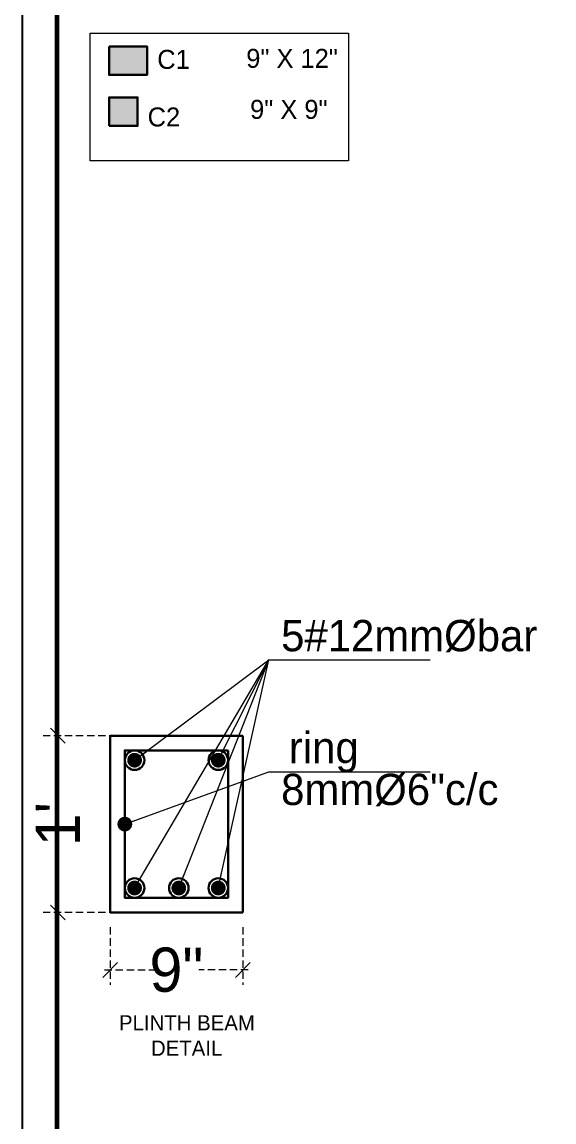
# Model space of a CAD drawing. Header units: millimetres. Extents: x -6808 to 215771, y -89660 to -16303.
# Drawn here: x 97997 to 98241, y -51520 to -51015 of the extents above; entities that cross this region are included whole.
import ezdxf

# ---------------------------------------------------------------- set-up
doc = ezdxf.new("R2010")
doc.units = ezdxf.units.MM
doc.header["$PDMODE"] = 35
doc.linetypes.add('DASHED', pattern=[0.75, 0.5, -0.25])
doc.layers.get('0').update_dxf_attribs({"color": 8})
doc.layers.add('column', color=5, linetype='Continuous', lineweight=30)
doc.layers.add('plinth beam', color=114, linetype='Continuous', lineweight=30)
doc.layers.add('FORMAT', color=7, linetype='Continuous')
doc.styles.add('cdim', font='arial.ttf')
doc.styles.add('SAJ', font='eurr____.ttf')
doc.dimstyles.new('SAJ', dxfattribs={"dimtxt": 5, "dimasz": 2, "dimexe": 1, "dimexo": 1, "dimgap": 0.09375, "dimtad": 0, "dimdec": 1, "dimzin": 0, "dimdsep": 46, "dimlunit": 4, "dimtxsty": 'SAJ', "dimblk": 'OBLIQUE', "dimcen": 0.125, "dimdle": 0.375, "dimadec": 0, "dimazin": 0, "dimtfac": 1, "dimtdec": 1, "dimtofl": 0, "dimtmove": 0, "dimatfit": 3, "dimldrblk": 'OBLIQUE', "dimfxl": 1, "dimtolj": 1, "dimtzin": 0, "dimlwd": 5, "dimlwe": 5, "dimarcsym": 1})

# ---------------------------------------------------------------- blocks, each defined once
blk = doc.blocks.new('_Oblique')
at = {"color": 0, "linetype": 'ByBlock', "lineweight": -2}
blk.add_line((-0.5, -0.5), (0.5, 0.5), dxfattribs=at)
blk = doc.blocks.new('*D1335')
at = {"layer": 'Defpoints', "color": 0, "transparency": 16777216}
for p in [(2.382, 18.278), (7.365, 18.278), (7.365, 6.278)]:
    blk.add_point(p, dxfattribs=at)
at = {"layer": 'plinth beam', "color": 0, "linetype": 'DASHED', "lineweight": 15, "transparency": 16777216}
for p, q in [((6.365, 18.278), (1.382, 18.278)), ((2.382, 18.653), (2.382, 13.291)), ((2.382, 5.903), (2.382, 11.266)), ((6.365, 6.278), (1.382, 6.278))]:
    blk.add_line(p, q, dxfattribs=at)
at = {"layer": 'plinth beam', "color": 0, "lineweight": 15, "transparency": 16777216}
for p, rotation in [((2.382, 18.278), 90), ((2.382, 6.278), 270)]:
    blk.add_blockref('_Oblique', p, dxfattribs=dict(at, rotation=rotation))
at = {"layer": 'plinth beam', "color": 0, "lineweight": 20, "transparency": 16777216, "insert": (2.382, 12.278), "char_height": 3, "attachment_point": 5, "rotation": 90, "style": 'SAJ'}
blk.add_mtext("\\A1;1'", dxfattribs=at)
blk = doc.blocks.new('_Dot')
at = {"color": 0, "linetype": 'ByBlock', "lineweight": -2}
blk.add_line((-0.5, 0), (-1, 0), dxfattribs=at)
at = {"color": 0, "linetype": 'ByBlock', "const_width": 0.5}
blk.add_lwpolyline([(-0.25, 0, 1), (0.25, 0, 1)], format="xyb", close=True, dxfattribs=at)
blk = doc.blocks.new('*D169')
at = {"layer": 'Defpoints', "color": 0, "transparency": 16777216}
for p in [(56072.498, -20921.604), (56081.498, -20921.604), (56081.498, -20925.502)]:
    blk.add_point(p, dxfattribs=at)
at = {"layer": 'plinth beam', "color": 0, "linetype": 'DASHED', "lineweight": 15, "transparency": 16777216}
for p, q in [((56072.498, -20922.604), (56072.498, -20926.502)), ((56081.498, -20922.604), (56081.498, -20926.502)), ((56072.123, -20925.502), (56075.477, -20925.502)), ((56081.873, -20925.502), (56078.519, -20925.502))]:
    blk.add_line(p, q, dxfattribs=at)
at = {"layer": 'plinth beam', "color": 0, "lineweight": 15, "transparency": 16777216, "rotation": 180}
blk.add_blockref('_Oblique', (56072.498, -20925.502), dxfattribs=at)
at = {"layer": 'plinth beam', "color": 0, "lineweight": 15, "transparency": 16777216}
blk.add_blockref('_Oblique', (56081.498, -20925.502), dxfattribs=at)
at = {"layer": 'plinth beam', "color": 0, "lineweight": 20, "transparency": 16777216, "insert": (56076.998, -20925.502), "char_height": 3, "attachment_point": 5, "style": 'SAJ'}
blk.add_mtext('\\A1;9"', dxfattribs=at)
blk = doc.blocks.new('A$C1D1A04A0')
at = {"layer": 'plinth beam'}
for p, q in [((5.93, 18.278), (14.93, 18.278)), ((5.93, 6.278), (5.93, 18.278)), ((14.93, 18.278), (14.93, 6.278)), ((14.93, 6.278), (5.93, 6.278))]:
    blk.add_line(p, q, dxfattribs=at)
blk.add_lwpolyline([(13.93, 17.278), (6.93, 17.278), (6.93, 7.278), (13.93, 7.278)], close=True, dxfattribs=at)
for centre in [(7.592, 16.615), (13.268, 16.615), (7.592, 7.941), (10.59, 7.941), (13.268, 7.941)]:
    blk.add_circle(centre, 0.663, dxfattribs=at)
at = {"layer": 'plinth beam', "char_height": 2.125, "width": 61.18627, "attachment_point": 1, "style": 'SAJ'}
for s, insert in [('\\A1;{\\fCentury Gothic|b0|i0|c0|p34;5#12mmØbar}', (17.53, 26.133)), ('\\A1;{\\fCentury Gothic|b0|i0|c0|p34;ring}', (18.055, 18.538)), ('\\A1;{\\fCentury Gothic|b0|i0|c0|p34;8mmØ6"c/c}', (17.53, 15.697))]:
    blk.add_mtext(s, dxfattribs=dict(at, insert=insert))
at = {"layer": 'plinth beam', "lineweight": 20}
dim = blk.add_linear_dim(base=(2.382, 18.278), p1=(7.365, 6.278), p2=(7.365, 18.278), angle=90, dimstyle='SAJ', override={"dimtxt": 3, "dimasz": 1, "dimldrblk": 'Dot', "dimlwd": 15, "dimlwe": 15}, dxfattribs=at)
dim.commit()
dim.dimension.update_dxf_attribs({"geometry": '*D1335', "text_midpoint": (2.382, 12.278)})
dim = blk.add_linear_dim(base=(14.93, 2.38), p1=(5.93, 6.278), p2=(14.93, 6.278), dimstyle='SAJ', override={"dimtxt": 3, "dimasz": 1, "dimldrblk": 'Dot', "dimlwd": 15, "dimlwe": 15}, dxfattribs=at)
dim.commit()
dim.dimension.update_dxf_attribs({"geometry": '*D169', "text_midpoint": (10.43, 2.38), "insert": (-56066.568, 20927.882)})
for points in [[(7.592, 16.615), (16.689, 23.415)], [(7.592, 7.941), (16.689, 23.415)], [(10.59, 7.941), (16.689, 23.415)], [(13.268, 16.615), (16.689, 23.415), (27.635, 23.415)], [(13.268, 7.941), (16.689, 23.415)], [(6.93, 12.278), (16.689, 15.821), (27.635, 15.821)]]:
    blk.add_leader(points, dimstyle='SAJ', override={"dimasz": 1, "dimgap": 0.09375, "dimtad": 0, "dimldrblk": 'Dot', "dimlwd": 15}, dxfattribs=at)

msp = doc.modelspace()

# ---------------------------------------------------------------- hatches: boundary and pattern name
at = {"layer": 'column', "ltscale": 2}
for points in [[(98036.522, -51026.146), (98036.522, -51039.245), (98053.987, -51039.245), (98053.987, -51026.146)], [(98049.621, -51062.694), (98049.621, -51049.595), (98036.522, -51049.595), (98036.522, -51062.694)]]:
    msp.add_hatch(color=5, dxfattribs=at).paths.add_polyline_path(points)

# ---------------------------------------------------------------- linework, layer by layer
at = {"layer": 'column', "lineweight": 18}
msp.add_lwpolyline([(98027.874, -51020.096), (98146.553, -51020.096), (98146.553, -51078.769), (98027.874, -51078.769)], close=True, dxfattribs=at)
at = {"layer": 'column', "ltscale": 2}
for points in [[(98036.522, -51026.146), (98036.522, -51039.245), (98053.987, -51039.245), (98053.987, -51026.146)], [(98036.522, -51062.694), (98049.621, -51062.694), (98049.621, -51049.595), (98036.522, -51049.595)]]:
    msp.add_lwpolyline(points, close=True, dxfattribs=at)
at = {"layer": 'FORMAT', "color": 0}
msp.add_lwpolyline([(97996.507, -50988.136), (97996.507, -52072.786), (98760.345, -52072.786), (98760.345, -50988.136)], close=True, dxfattribs=at)
msp.add_lwpolyline([(97996.507, -50988.136), (97996.507, -52072.786), (98760.345, -52072.786), (98760.345, -50988.136)], close=True, dxfattribs=at)
at = {"layer": 'FORMAT', "color": 0, "const_width": 2.24}
msp.add_lwpolyline([(98012.584, -51004.213), (98012.584, -52056.709), (98744.268, -52056.709), (98744.268, -51004.213)], close=True, dxfattribs=at)
msp.add_lwpolyline([(98012.584, -51004.213), (98012.584, -52056.709), (98744.268, -52056.709), (98744.268, -51004.213)], close=True, dxfattribs=at)

# ---------------------------------------------------------------- block references
at = {"layer": 'plinth beam', "xscale": 6.773008759937093, "yscale": 6.773008759937093, "zscale": 6.773008759937093}
msp.add_blockref('A$C1D1A04A0', (97996.801, -51466.717), dxfattribs=at)

# ---------------------------------------------------------------- texts
at = {"layer": 'column', "linetype": 'ByBlock', "char_height": 8.73269, "attachment_point": 1, "style": 'SAJ'}
for s, insert, width in [('\\A1;{\\fCentury Gothic|b0|i0|c0|p34;C1}', (98058.641, -51027.71), 641.18496), ('\\A1;{\\fCentury Gothic|b0|i0|c0|p34;C2}', (98054.221, -51054.164), 427.45664)]:
    msp.add_mtext(s, dxfattribs=dict(at, insert=insert, width=width))
at = {"layer": 'column', "char_height": 8.73269, "width": 335.40053, "attachment_point": 5, "style": 'cdim'}
for s, insert in [('\\A1;{\\fCentury Gothic|b0|i0|c0|p34;9" X 12"}', (98120.553, -51031.666)), ('\\A1;{\\fCentury Gothic|b0|i0|c0|p34;9" X 9"}', (98119.075, -51055.118))]:
    msp.add_mtext(s, dxfattribs=dict(at, insert=insert))
at = {"layer": 'plinth beam', "insert": (98012.584, -51471.376), "char_height": 7, "width": 115.7328, "attachment_point": 1, "style": 'SAJ'}
msp.add_mtext('\\A1;\\pi28.46497;{\\fCentury Gothic|b0|i0|c0|p34;PLINTH BEAM\\P\\pi43.15022;DETAIL}', dxfattribs=at)

doc.saveas('drawing.dxf')
